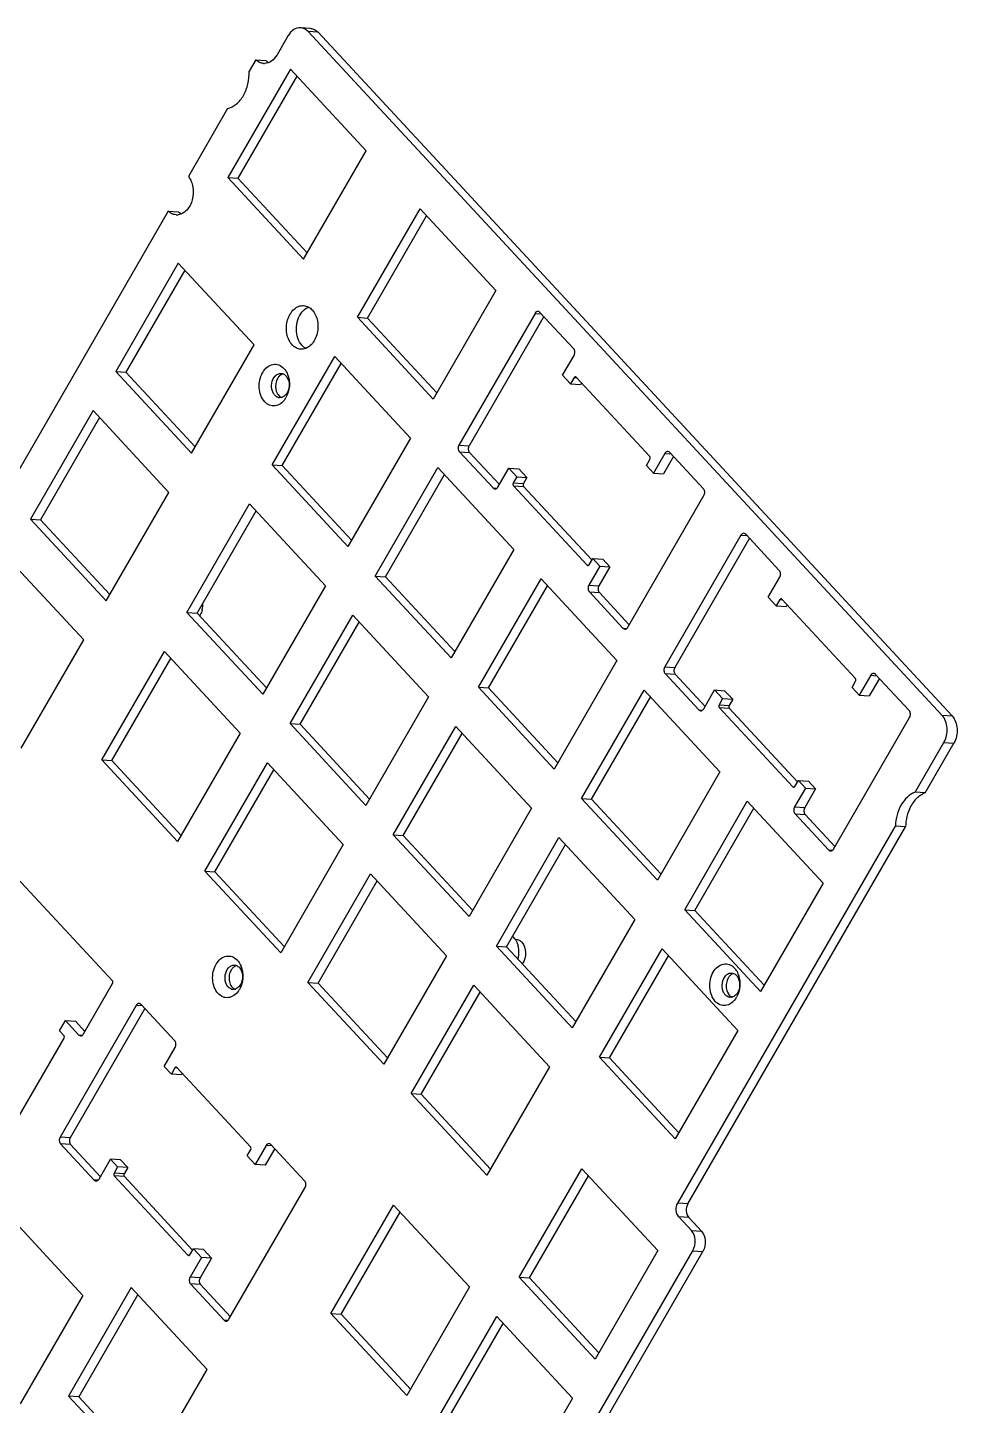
# Model space of a CAD drawing. Header units: millimetres. Extents: x -2394 to -1491, y -937 to 636.
# Drawn here: x -1777.8 to -1682, y -665.1 to -523.2 of the extents above; entities that cross this region are included whole.
import ezdxf

# ---------------------------------------------------------------- set-up
doc = ezdxf.new("R2010")
doc.units = ezdxf.units.MM
doc.header["$LTSCALE"] = 30.734
doc.layers.get('0').update_dxf_attribs({"linetype": 'CONTINUOUS'})

msp = doc.modelspace()

# ---------------------------------------------------------------- linework, layer by layer
at = {"color": 7, "linetype": 'Continuous'}
for p, q in [((-1748.637, -523.31), (-1749.673, -523.24)), ((-1683.621, -594.053), (-1748.887, -523.641)), ((-1747.851, -523.711), (-1748.887, -523.641)), ((-1750.923, -524.033), (-1752.075, -526.029)), ((-1682.585, -594.123), (-1747.851, -523.711)), ((-1750.708, -527.501), (-1757.156, -538.668)), ((-1754.279, -526.557), (-1754.952, -527.722)), ((-1754.279, -526.557), (-1753.243, -526.626)), ((-1742.906, -535.919), (-1750.708, -527.501)), ((-1750.045, -528.216), (-1756.12, -538.738)), ((-1757.178, -531.578), (-1761.21, -538.561)), ((-1749.353, -547.086), (-1742.906, -535.919)), ((-1757.156, -538.668), (-1749.353, -547.086)), ((-1757.156, -538.668), (-1756.12, -538.738)), ((-1756.12, -538.738), (-1748.98, -546.44)), ((-1743.807, -553.069), (-1737.36, -541.902)), ((-1737.36, -541.902), (-1729.557, -550.32)), ((-1763.278, -542.143), (-1809.295, -621.847)), ((-1763.278, -542.143), (-1762.241, -542.213)), ((-1742.771, -553.139), (-1736.697, -542.618)), ((-1762.245, -547.482), (-1768.692, -558.649)), ((-1754.442, -555.9), (-1762.245, -547.482)), ((-1761.581, -548.198), (-1767.656, -558.719)), ((-1729.557, -550.32), (-1736.004, -561.487)), ((-1736.004, -561.487), (-1743.807, -553.069)), ((-1743.807, -553.069), (-1742.771, -553.139)), ((-1735.632, -560.841), (-1742.771, -553.139)), ((-1725.518, -552.66), (-1733.347, -566.221)), ((-1724.624, -552.977), (-1732.31, -566.29)), ((-1725.518, -552.66), (-1724.878, -552.703)), ((-1721.553, -556.29), (-1725.009, -552.562)), ((-1760.889, -567.068), (-1754.442, -555.9)), ((-1752.58, -568.265), (-1746.133, -557.097)), ((-1746.133, -557.097), (-1738.33, -565.515)), ((-1722.683, -559.031), (-1721.505, -556.99)), ((-1768.692, -558.649), (-1760.889, -567.068)), ((-1768.692, -558.649), (-1767.656, -558.719)), ((-1767.656, -558.719), (-1760.516, -566.422)), ((-1751.544, -568.334), (-1745.47, -557.813)), ((-1721.859, -559.919), (-1722.683, -559.031)), ((-1721.491, -559.281), (-1721.859, -559.919)), ((-1721.859, -559.919), (-1720.823, -559.989)), ((-1721.491, -559.281), (-1721.291, -559.295)), ((-1713.707, -567.419), (-1721.287, -559.242)), ((-1720.735, -559.837), (-1720.823, -559.989)), ((-1771.018, -562.678), (-1777.465, -573.845)), ((-1770.354, -563.393), (-1776.429, -573.915)), ((-1763.215, -571.096), (-1771.018, -562.678)), ((-1738.33, -565.515), (-1744.778, -576.683)), ((-1733.347, -566.221), (-1732.31, -566.29)), ((-1733.298, -566.92), (-1729.843, -570.648)), ((-1733.298, -566.92), (-1732.262, -566.99)), ((-1732.262, -566.99), (-1729.191, -570.303)), ((-1712.141, -567.091), (-1713.32, -569.132)), ((-1711.248, -567.408), (-1712.283, -569.202)), ((-1712.141, -567.091), (-1711.501, -567.135)), ((-1708.177, -570.721), (-1711.632, -566.993)), ((-1744.778, -576.683), (-1752.58, -568.265)), ((-1752.58, -568.265), (-1751.544, -568.334)), ((-1744.405, -576.037), (-1751.544, -568.334)), ((-1741.963, -579.719), (-1735.516, -568.552)), ((-1735.516, -568.552), (-1727.713, -576.97)), ((-1729.334, -570.55), (-1728.209, -568.602)), ((-1728.209, -568.602), (-1727.386, -569.491)), ((-1728.209, -568.602), (-1727.173, -568.672)), ((-1727.173, -568.672), (-1726.349, -569.561)), ((-1714.057, -568.337), (-1713.688, -567.699)), ((-1713.32, -569.132), (-1714.057, -568.337)), ((-1740.927, -579.789), (-1734.852, -569.268)), ((-1727.386, -569.491), (-1727.754, -570.129)), ((-1727.754, -570.129), (-1726.718, -570.199)), ((-1727.735, -570.409), (-1726.699, -570.479)), ((-1727.735, -570.409), (-1720.155, -578.587)), ((-1727.386, -569.491), (-1726.349, -569.561)), ((-1726.349, -569.561), (-1726.718, -570.199)), ((-1726.699, -570.479), (-1719.706, -578.023)), ((-1713.32, -569.132), (-1712.283, -569.202)), ((-1769.662, -582.263), (-1763.215, -571.096)), ((-1729.843, -570.648), (-1729.453, -570.674)), ((-1715.957, -584.981), (-1708.128, -571.421)), ((-1761.354, -583.46), (-1754.906, -572.293)), ((-1760.317, -583.53), (-1754.243, -573.008)), ((-1754.906, -572.293), (-1747.103, -580.711)), ((-1777.465, -573.845), (-1769.662, -582.263)), ((-1777.465, -573.845), (-1776.429, -573.915)), ((-1776.429, -573.915), (-1769.29, -581.617)), ((-1704.338, -575.51), (-1712.167, -589.07)), ((-1703.445, -575.827), (-1711.131, -589.14)), ((-1704.338, -575.51), (-1703.698, -575.553)), ((-1700.374, -579.14), (-1703.83, -575.411)), ((-1727.713, -576.97), (-1734.16, -588.137)), ((-1771.988, -586.291), (-1779.791, -577.873)), ((-1720.155, -578.587), (-1720.074, -578.592)), ((-1718.846, -578.704), (-1719.97, -580.652)), ((-1719.951, -578.547), (-1719.583, -577.909)), ((-1719.583, -577.909), (-1718.547, -577.979)), ((-1719.583, -577.909), (-1718.846, -578.704)), ((-1717.81, -578.774), (-1718.934, -580.722)), ((-1718.846, -578.704), (-1717.81, -578.774)), ((-1718.547, -577.979), (-1717.81, -578.774)), ((-1734.16, -588.137), (-1741.963, -579.719)), ((-1741.963, -579.719), (-1740.927, -579.789)), ((-1733.787, -587.492), (-1740.927, -579.789)), ((-1731.346, -591.174), (-1724.898, -580.007)), ((-1724.898, -580.007), (-1717.095, -588.425)), ((-1701.504, -581.88), (-1700.326, -579.839)), ((-1747.103, -580.711), (-1753.551, -591.878)), ((-1730.309, -591.244), (-1724.235, -580.722)), ((-1719.97, -580.652), (-1718.934, -580.722)), ((-1719.922, -581.351), (-1718.886, -581.421)), ((-1719.922, -581.351), (-1716.466, -585.079)), ((-1718.886, -581.421), (-1715.815, -584.734)), ((-1700.68, -582.769), (-1701.504, -581.88)), ((-1700.312, -582.13), (-1700.68, -582.769)), ((-1700.68, -582.769), (-1699.644, -582.838)), ((-1700.312, -582.13), (-1700.112, -582.144)), ((-1692.528, -590.269), (-1700.108, -582.091)), ((-1699.556, -582.687), (-1699.644, -582.838)), ((-1753.551, -591.878), (-1761.354, -583.46)), ((-1761.354, -583.46), (-1760.317, -583.53)), ((-1753.178, -591.232), (-1760.317, -583.53)), ((-1750.736, -594.915), (-1744.289, -583.747)), ((-1749.7, -594.985), (-1743.625, -584.463)), ((-1744.289, -583.747), (-1736.486, -592.166)), ((-1716.466, -585.079), (-1716.077, -585.106)), ((-1778.435, -597.459), (-1771.988, -586.291)), ((-1770.127, -598.655), (-1763.679, -587.488)), ((-1763.679, -587.488), (-1755.876, -595.906)), ((-1769.09, -598.725), (-1763.016, -588.204)), ((-1717.095, -588.425), (-1723.543, -599.592)), ((-1712.167, -589.07), (-1711.131, -589.14)), ((-1712.119, -589.769), (-1711.083, -589.839)), ((-1712.119, -589.769), (-1708.664, -593.497)), ((-1711.083, -589.839), (-1708.012, -593.152)), ((-1690.962, -589.941), (-1692.14, -591.982)), ((-1690.068, -590.258), (-1691.104, -592.052)), ((-1690.962, -589.941), (-1690.322, -589.984)), ((-1686.998, -593.571), (-1690.453, -589.843)), ((-1731.346, -591.174), (-1730.309, -591.244)), ((-1723.543, -599.592), (-1731.346, -591.174)), ((-1723.17, -598.946), (-1730.309, -591.244)), ((-1720.728, -602.629), (-1714.281, -591.461)), ((-1714.281, -591.461), (-1706.478, -599.88)), ((-1708.155, -593.399), (-1707.03, -591.452)), ((-1707.03, -591.452), (-1705.994, -591.522)), ((-1707.03, -591.452), (-1706.207, -592.34)), ((-1705.994, -591.522), (-1705.17, -592.41)), ((-1692.877, -591.187), (-1692.509, -590.549)), ((-1692.14, -591.982), (-1692.877, -591.187)), ((-1736.486, -592.166), (-1742.933, -603.333)), ((-1719.692, -602.699), (-1713.617, -592.177)), ((-1706.207, -592.34), (-1706.575, -592.979)), ((-1706.575, -592.979), (-1705.539, -593.049)), ((-1706.207, -592.34), (-1705.17, -592.41)), ((-1705.17, -592.41), (-1705.539, -593.049)), ((-1692.14, -591.982), (-1691.104, -592.052)), ((-1708.664, -593.497), (-1708.274, -593.524)), ((-1706.556, -593.258), (-1705.519, -593.328)), ((-1706.556, -593.258), (-1698.976, -601.436)), ((-1705.519, -593.328), (-1698.527, -600.873)), ((-1694.778, -607.83), (-1686.949, -594.27)), ((-1683.621, -594.053), (-1682.585, -594.123)), ((-1755.876, -595.906), (-1762.324, -607.074)), ((-1742.933, -603.333), (-1750.736, -594.915)), ((-1750.736, -594.915), (-1749.7, -594.985)), ((-1742.56, -602.687), (-1749.7, -594.985)), ((-1740.119, -606.369), (-1733.671, -595.202)), ((-1739.082, -606.439), (-1733.008, -595.918)), ((-1733.671, -595.202), (-1725.868, -603.62)), ((-1686.395, -601.99), (-1683.428, -596.851)), ((-1685.359, -602.06), (-1682.391, -596.921)), ((-1683.428, -596.851), (-1682.391, -596.921)), ((-1762.324, -607.074), (-1770.127, -598.655)), ((-1770.127, -598.655), (-1769.09, -598.725)), ((-1761.951, -606.428), (-1769.09, -598.725)), ((-1759.509, -610.11), (-1753.062, -598.943)), ((-1758.473, -610.18), (-1752.398, -599.659)), ((-1753.062, -598.943), (-1745.259, -607.361)), ((-1706.478, -599.88), (-1712.925, -611.047)), ((-1698.976, -601.436), (-1698.895, -601.442)), ((-1697.667, -601.554), (-1698.791, -603.501)), ((-1698.772, -601.397), (-1698.404, -600.759)), ((-1698.404, -600.759), (-1697.367, -600.829)), ((-1698.404, -600.759), (-1697.667, -601.554)), ((-1696.631, -601.624), (-1697.755, -603.571)), ((-1697.667, -601.554), (-1696.631, -601.624)), ((-1697.367, -600.829), (-1696.631, -601.624)), ((-1720.728, -602.629), (-1719.692, -602.699)), ((-1712.925, -611.047), (-1720.728, -602.629)), ((-1712.552, -610.401), (-1719.692, -602.699)), ((-1710.111, -614.084), (-1703.663, -602.916)), ((-1703.663, -602.916), (-1695.86, -611.334)), ((-1685.359, -602.06), (-1686.395, -601.99)), ((-1725.868, -603.62), (-1732.316, -614.788)), ((-1709.074, -614.153), (-1703, -603.632)), ((-1698.791, -603.501), (-1697.755, -603.571)), ((-1698.743, -604.201), (-1697.706, -604.27)), ((-1698.743, -604.201), (-1695.287, -607.929)), ((-1697.706, -604.27), (-1694.636, -607.583)), ((-1710.824, -644.302), (-1688.405, -605.471)), ((-1709.787, -644.372), (-1687.369, -605.541)), ((-1687.369, -605.541), (-1688.405, -605.471)), ((-1745.259, -607.361), (-1751.706, -618.528)), ((-1732.316, -614.788), (-1740.119, -606.369)), ((-1740.119, -606.369), (-1739.082, -606.439)), ((-1731.943, -614.142), (-1739.082, -606.439)), ((-1729.501, -617.824), (-1723.054, -606.657)), ((-1728.465, -617.894), (-1722.39, -607.373)), ((-1723.054, -606.657), (-1715.251, -615.075)), ((-1695.287, -607.929), (-1694.898, -607.955)), ((-1751.706, -618.528), (-1759.509, -610.11)), ((-1759.509, -610.11), (-1758.473, -610.18)), ((-1751.333, -617.883), (-1758.473, -610.18)), ((-1769.022, -621.404), (-1778.832, -610.821)), ((-1748.892, -621.565), (-1742.444, -610.398)), ((-1747.855, -621.635), (-1741.781, -611.113)), ((-1742.444, -610.398), (-1734.641, -618.816)), ((-1695.86, -611.334), (-1702.308, -622.502)), ((-1710.111, -614.084), (-1709.074, -614.153)), ((-1702.308, -622.502), (-1710.111, -614.084)), ((-1701.935, -621.856), (-1709.074, -614.153)), ((-1715.251, -615.075), (-1721.698, -626.242)), ((-1727.597, -617.119), (-1727.48, -617.127)), ((-1729.501, -617.824), (-1728.465, -617.894)), ((-1721.698, -626.242), (-1729.501, -617.824)), ((-1721.325, -625.597), (-1728.465, -617.894)), ((-1718.884, -629.279), (-1712.436, -618.112)), ((-1712.436, -618.112), (-1704.633, -626.53)), ((-1734.641, -618.816), (-1741.089, -629.983)), ((-1717.847, -629.349), (-1711.773, -618.827)), ((-1748.892, -621.565), (-1747.855, -621.635)), ((-1741.089, -629.983), (-1748.892, -621.565)), ((-1771.996, -626.869), (-1769.003, -621.684)), ((-1740.716, -629.337), (-1747.855, -621.635)), ((-1738.274, -633.02), (-1731.827, -621.852)), ((-1737.238, -633.09), (-1731.163, -622.568)), ((-1731.827, -621.852), (-1724.024, -630.271)), ((-1766.587, -623.937), (-1774.416, -637.497)), ((-1765.694, -624.254), (-1773.38, -637.567)), ((-1765.947, -623.98), (-1766.587, -623.937)), ((-1762.623, -627.567), (-1766.079, -623.839)), ((-1774.475, -626.553), (-1773.866, -625.499)), ((-1773.866, -625.499), (-1772.505, -626.967)), ((-1773.866, -625.499), (-1772.83, -625.569)), ((-1772.83, -625.569), (-1771.854, -626.622)), ((-1774.029, -627.035), (-1774.475, -626.553)), ((-1772.505, -626.967), (-1772.116, -626.993)), ((-1704.633, -626.53), (-1711.081, -637.697)), ((-1780.273, -638.163), (-1774.01, -627.314)), ((-1763.699, -630.214), (-1762.575, -628.266)), ((-1718.884, -629.279), (-1717.847, -629.349)), ((-1711.081, -637.697), (-1718.884, -629.279)), ((-1710.708, -637.051), (-1717.847, -629.349)), ((-1762.962, -631.009), (-1763.699, -630.214)), ((-1762.594, -630.37), (-1762.962, -631.009)), ((-1761.926, -631.078), (-1762.962, -631.009)), ((-1762.394, -630.384), (-1762.594, -630.37)), ((-1754.81, -638.509), (-1762.39, -630.331)), ((-1761.838, -630.927), (-1761.926, -631.078)), ((-1724.024, -630.271), (-1730.471, -641.438)), ((-1738.274, -633.02), (-1737.238, -633.09)), ((-1730.471, -641.438), (-1738.274, -633.02)), ((-1730.099, -640.792), (-1737.238, -633.09)), ((-1773.38, -637.567), (-1774.416, -637.497)), ((-1774.368, -638.196), (-1770.912, -641.925)), ((-1773.332, -638.266), (-1774.368, -638.196)), ((-1773.332, -638.266), (-1770.261, -641.579)), ((-1753.211, -638.368), (-1754.335, -640.315)), ((-1752.571, -638.411), (-1753.211, -638.368)), ((-1749.247, -641.998), (-1752.702, -638.27)), ((-1770.404, -641.826), (-1769.225, -639.785)), ((-1769.225, -639.785), (-1768.488, -640.58)), ((-1768.189, -639.855), (-1769.225, -639.785)), ((-1768.189, -639.855), (-1767.452, -640.65)), ((-1755.159, -639.427), (-1754.791, -638.789)), ((-1754.335, -640.315), (-1755.159, -639.427)), ((-1752.317, -638.685), (-1753.299, -640.385)), ((-1768.488, -640.58), (-1768.857, -641.219)), ((-1767.821, -641.289), (-1768.857, -641.219)), ((-1767.452, -640.65), (-1768.488, -640.58)), ((-1767.452, -640.65), (-1767.821, -641.289)), ((-1753.299, -640.385), (-1754.335, -640.315)), ((-1727.139, -651.943), (-1720.691, -640.776)), ((-1720.691, -640.776), (-1712.888, -649.194)), ((-1770.523, -641.951), (-1770.912, -641.925)), ((-1768.837, -641.498), (-1761.257, -649.676)), ((-1767.801, -641.568), (-1768.837, -641.498)), ((-1767.801, -641.568), (-1760.808, -649.113)), ((-1757.027, -656.258), (-1749.198, -642.697)), ((-1726.102, -652.013), (-1720.028, -641.491)), ((-1779.874, -645.383), (-1772.071, -653.801)), ((-1746.529, -655.684), (-1740.082, -644.516)), ((-1745.493, -655.754), (-1739.418, -645.232)), ((-1740.082, -644.516), (-1732.279, -652.935)), ((-1709.787, -644.372), (-1710.824, -644.302)), ((-1709.69, -645.771), (-1710.727, -645.701)), ((-1709.423, -647.108), (-1710.727, -645.701)), ((-1708.386, -647.178), (-1709.69, -645.771)), ((-1709.423, -647.108), (-1708.386, -647.178)), ((-1761.177, -649.682), (-1761.257, -649.676)), ((-1761.054, -649.637), (-1760.685, -648.999)), ((-1759.862, -649.887), (-1761.04, -651.928)), ((-1759.649, -649.069), (-1760.685, -648.999)), ((-1760.685, -648.999), (-1759.862, -649.887)), ((-1758.826, -649.957), (-1760.004, -651.998)), ((-1758.826, -649.957), (-1759.862, -649.887)), ((-1759.649, -649.069), (-1758.826, -649.957)), ((-1736.034, -695.55), (-1709.277, -649.206)), ((-1734.998, -695.62), (-1708.241, -649.276)), ((-1712.888, -649.194), (-1719.336, -660.361)), ((-1709.277, -649.206), (-1708.241, -649.276)), ((-1760.004, -651.998), (-1761.04, -651.928)), ((-1759.955, -652.698), (-1760.992, -652.628)), ((-1760.992, -652.628), (-1757.536, -656.356)), ((-1759.955, -652.698), (-1756.885, -656.011)), ((-1727.139, -651.943), (-1726.102, -652.013)), ((-1719.336, -660.361), (-1727.139, -651.943)), ((-1718.963, -659.715), (-1726.102, -652.013)), ((-1772.071, -653.801), (-1778.518, -664.968)), ((-1767.09, -653.007), (-1773.537, -664.174)), ((-1766.426, -653.722), (-1772.501, -664.244)), ((-1759.287, -661.425), (-1767.09, -653.007)), ((-1732.279, -652.935), (-1738.726, -664.102)), ((-1757.146, -656.382), (-1757.536, -656.356)), ((-1746.529, -655.684), (-1745.493, -655.754)), ((-1738.726, -664.102), (-1746.529, -655.684)), ((-1738.353, -663.456), (-1745.493, -655.754)), ((-1735.912, -667.138), (-1729.464, -655.971)), ((-1734.875, -667.208), (-1728.801, -656.687)), ((-1729.464, -655.971), (-1721.661, -664.389)), ((-1765.734, -672.592), (-1759.287, -661.425)), ((-1773.537, -664.174), (-1765.734, -672.592)), ((-1772.501, -664.244), (-1773.537, -664.174)), ((-1772.501, -664.244), (-1765.362, -671.946)), ((-1721.661, -664.389), (-1728.109, -675.557))]:
    msp.add_line(p, q, dxfattribs=at)
for centre, radius, start, end in [((-1753.401, -525.753), 1.17, 266.13701, 271.70014), ((-1762.4, -541.328), 1.182, 266.16232, 276.92187), ((-1748.281, -554.851), 1.651, 222.81585, 226.39922), ((-1753.191, -559.828), 2.369, 19.34518, 21.50483), ((-1751.773, -560.667), 0.673, 249.4994, 254.31806), ((-1751.778, -560.686), 0.653, 254.34493, 266.14095), ((-1751.789, -560.63), 0.711, 285.76126, 289.42049), ((-1753.093, -560.228), 2.23, 325.29547, 330.02629), ((-1761.799, -582.704), 2.07, 347.67468, 4.8481), ((-1728.742, -617.925), 1.425, 42.76841, 51.07924), ((-1729.083, -618.196), 1.861, 29.75794, 34.10822), ((-1729.399, -618.351), 2.213, 18.91531, 21.49828), ((-1757.988, -620.776), 2.369, 19.34518, 21.50483), ((-1706.807, -621.585), 2.369, 19.34518, 21.50483), ((-1756.57, -621.616), 0.673, 249.4994, 254.31806), ((-1756.575, -621.635), 0.653, 254.34493, 266.14095), ((-1756.586, -621.578), 0.711, 285.6252, 289.42101), ((-1757.89, -621.176), 2.23, 325.30026, 330.02624), ((-1705.389, -622.424), 0.673, 249.4994, 254.31806), ((-1705.395, -622.443), 0.653, 254.34493, 266.14095), ((-1705.405, -622.387), 0.711, 285.6252, 289.42101), ((-1706.709, -621.985), 2.23, 325.30026, 330.02624)]:
    msp.add_arc(centre, radius, start, end, dxfattribs=at)
for points, knots in [([(-1749.673, -523.241), (-1749.911, -523.225), (-1750.441, -523.385), (-1750.785, -523.795), (-1750.923, -524.033)], [0, 0, 0, 0, 0.4635113, 1, 1, 1, 1]), ([(-1748.887, -523.641), (-1748.992, -523.527), (-1749.232, -523.336), (-1749.529, -523.25), (-1749.673, -523.241)], [0, 0, 0, 0, 0.5169844, 1, 1, 1, 1]), ([(-1748.637, -523.31), (-1748.493, -523.32), (-1748.196, -523.406), (-1747.956, -523.597), (-1747.851, -523.711)], [0, 0, 0, 0, 0.4830156, 1, 1, 1, 1]), ([(-1752.075, -526.029), (-1752.219, -526.279), (-1752.575, -526.712), (-1753.115, -526.915), (-1753.366, -526.923)], [0, 0, 0, 0, 0.5349037, 1, 1, 1, 1]), ([(-1757.178, -531.578), (-1756.847, -531.498), (-1756.186, -531.136), (-1755.461, -530.217), (-1755.013, -529.035), (-1754.933, -528.162), (-1754.952, -527.722)], [0, 0, 0, 0, 0.2143395, 0.4562139, 0.7227617, 1, 1, 1, 1]), ([(-1753.48, -526.92), (-1753.624, -526.911), (-1753.919, -526.834), (-1754.167, -526.661), (-1754.279, -526.557)], [0, 0, 0, 0, 0.4859105, 1, 1, 1, 1]), ([(-1761.21, -538.561), (-1760.961, -538.871), (-1760.647, -539.682), (-1760.702, -540.749), (-1761.003, -541.539), (-1761.339, -542.024), (-1761.763, -542.368), (-1762.095, -542.481), (-1762.257, -542.501)], [0, 0, 0, 0, 0.2516871, 0.5260971, 0.6594221, 0.7834748, 0.8963881, 1, 1, 1, 1]), ([(-1762.479, -542.507), (-1762.623, -542.497), (-1762.917, -542.42), (-1763.166, -542.247), (-1763.278, -542.143)], [0, 0, 0, 0, 0.4860569, 1, 1, 1, 1]), ([(-1750.529, -555.904), (-1750.818, -555.592), (-1751.184, -554.716), (-1751.116, -553.562), (-1750.761, -552.723), (-1750.371, -552.228), (-1749.883, -551.912), (-1749.514, -551.852), (-1749.341, -551.864)], [0, 0, 0, 0, 0.2518255, 0.529554, 0.6634591, 0.7864718, 0.8973678, 1, 1, 1, 1]), ([(-1749.511, -552.535), (-1749.463, -552.476), (-1749.272, -552.263), (-1749.028, -552.093), (-1748.831, -552.017)], [0, 0, 0, 0, 0.2657482, 1, 1, 1, 1]), ([(-1749.341, -551.864), (-1749.179, -551.875), (-1748.844, -551.971), (-1748.575, -552.186), (-1748.456, -552.314)], [0, 0, 0, 0, 0.4827728, 1, 1, 1, 1]), ([(-1749.492, -555.974), (-1749.895, -555.539), (-1750.176, -554.553), (-1749.991, -553.346), (-1749.701, -552.77), (-1749.511, -552.535)], [0, 0, 0, 0, 0.4863855, 0.751898, 1, 1, 1, 1]), ([(-1748.456, -552.314), (-1748.167, -552.626), (-1747.801, -553.501), (-1747.87, -554.655), (-1748.224, -555.495), (-1748.614, -555.99), (-1749.102, -556.305), (-1749.471, -556.365), (-1749.644, -556.354)], [0, 0, 0, 0, 0.2518255, 0.529554, 0.6634591, 0.7864718, 0.8973678, 1, 1, 1, 1]), ([(-1725.205, -552.462), (-1725.265, -552.458), (-1725.397, -552.498), (-1725.483, -552.601), (-1725.518, -552.66)], [0, 0, 0, 0, 0.4637418, 1, 1, 1, 1]), ([(-1725.009, -552.562), (-1725.022, -552.548), (-1725.077, -552.497), (-1725.151, -552.466), (-1725.205, -552.462)], [0, 0, 0, 0, 0.265136, 1, 1, 1, 1]), ([(-1749.644, -556.354), (-1749.806, -556.343), (-1750.141, -556.246), (-1750.41, -556.031), (-1750.529, -555.904)], [0, 0, 0, 0, 0.4827728, 1, 1, 1, 1]), ([(-1721.505, -556.99), (-1721.442, -556.88), (-1721.389, -556.628), (-1721.473, -556.377), (-1721.553, -556.29)], [0, 0, 0, 0, 0.516988, 1, 1, 1, 1]), ([(-1753.35, -561.764), (-1753.695, -561.392), (-1753.967, -560.571), (-1753.886, -559.515), (-1753.608, -558.759), (-1753.144, -558.18), (-1752.532, -557.867), (-1751.87, -557.919), (-1751.516, -558.176), (-1751.37, -558.334)], [0, 0, 0, 0, 0.2627513, 0.407557, 0.5469772, 0.6729125, 0.7839529, 0.8884344, 1, 1, 1, 1]), ([(-1752.559, -560.664), (-1752.647, -560.405), (-1752.68, -559.85), (-1752.463, -559.331), (-1752.289, -559.137)], [0, 0, 0, 0, 0.5116141, 1, 1, 1, 1]), ([(-1752.289, -559.137), (-1752.206, -559.043), (-1752.014, -558.887), (-1751.767, -558.836), (-1751.654, -558.844)], [0, 0, 0, 0, 0.5251894, 1, 1, 1, 1]), ([(-1751.464, -558.896), (-1751.501, -558.906), (-1751.657, -558.964), (-1751.792, -559.071), (-1751.876, -559.166)], [0, 0, 0, 0, 0.2371074, 1, 1, 1, 1]), ([(-1751.37, -558.334), (-1751.33, -558.377), (-1751.173, -558.566), (-1751.055, -558.786), (-1750.987, -558.959)], [0, 0, 0, 0, 0.2380765, 1, 1, 1, 1]), ([(-1751.163, -559.094), (-1751.109, -559.152), (-1750.907, -559.434), (-1750.831, -559.793), (-1750.835, -560.057)], [0, 0, 0, 0, 0.2303945, 1, 1, 1, 1]), ([(-1750.955, -559.043), (-1750.936, -559.099), (-1750.864, -559.329), (-1750.825, -559.569), (-1750.812, -559.751)], [0, 0, 0, 0, 0.2445506, 1, 1, 1, 1]), ([(-1752.227, -560.148), (-1752.228, -560.219), (-1752.216, -560.491), (-1752.135, -560.764), (-1752.032, -560.937)], [0, 0, 0, 0, 0.2616675, 1, 1, 1, 1]), ([(-1751.876, -559.166), (-1751.903, -559.196), (-1752.009, -559.33), (-1752.087, -559.485), (-1752.13, -559.606)], [0, 0, 0, 0, 0.2392555, 1, 1, 1, 1]), ([(-1750.812, -559.751), (-1750.803, -559.891), (-1750.804, -560.438), (-1750.958, -560.989), (-1751.162, -561.342)], [0, 0, 0, 0, 0.256167, 1, 1, 1, 1]), ([(-1721.366, -559.202), (-1721.378, -559.201), (-1721.43, -559.206), (-1721.471, -559.247), (-1721.491, -559.281)], [0, 0, 0, 0, 0.23075, 1, 1, 1, 1]), ([(-1751.26, -561.498), (-1751.387, -561.681), (-1751.683, -561.995), (-1752.27, -562.239), (-1752.883, -562.158), (-1753.212, -561.913), (-1753.35, -561.764)], [0, 0, 0, 0, 0.2734454, 0.5171542, 0.7503806, 1, 1, 1, 1]), ([(-1752.314, -561.088), (-1752.34, -561.06), (-1752.444, -560.932), (-1752.519, -560.782), (-1752.559, -560.664)], [0, 0, 0, 0, 0.2365284, 1, 1, 1, 1]), ([(-1752.009, -561.298), (-1752.037, -561.288), (-1752.15, -561.237), (-1752.25, -561.157), (-1752.314, -561.088)], [0, 0, 0, 0, 0.2418604, 1, 1, 1, 1]), ([(-1751.899, -561.116), (-1751.878, -561.14), (-1751.79, -561.225), (-1751.684, -561.291), (-1751.6, -561.324)], [0, 0, 0, 0, 0.26021, 1, 1, 1, 1]), ([(-1750.931, -560.602), (-1750.988, -560.763), (-1751.144, -561.051), (-1751.412, -561.251), (-1751.552, -561.301)], [0, 0, 0, 0, 0.5349824, 1, 1, 1, 1]), ([(-1733.347, -566.221), (-1733.41, -566.33), (-1733.463, -566.582), (-1733.379, -566.833), (-1733.298, -566.92)], [0, 0, 0, 0, 0.516988, 1, 1, 1, 1]), ([(-1732.31, -566.29), (-1732.374, -566.4), (-1732.427, -566.652), (-1732.342, -566.903), (-1732.262, -566.99)], [0, 0, 0, 0, 0.516988, 1, 1, 1, 1]), ([(-1713.688, -567.699), (-1713.651, -567.635), (-1713.642, -567.521), (-1713.692, -567.436), (-1713.707, -567.419)], [0, 0, 0, 0, 0.7653131, 1, 1, 1, 1]), ([(-1711.829, -566.893), (-1711.888, -566.889), (-1712.021, -566.929), (-1712.107, -567.032), (-1712.141, -567.091)], [0, 0, 0, 0, 0.4637418, 1, 1, 1, 1]), ([(-1711.632, -566.993), (-1711.646, -566.979), (-1711.701, -566.928), (-1711.774, -566.897), (-1711.829, -566.893)], [0, 0, 0, 0, 0.265136, 1, 1, 1, 1]), ([(-1727.754, -570.129), (-1727.791, -570.193), (-1727.8, -570.307), (-1727.75, -570.392), (-1727.735, -570.409)], [0, 0, 0, 0, 0.7653131, 1, 1, 1, 1]), ([(-1726.718, -570.199), (-1726.755, -570.263), (-1726.764, -570.377), (-1726.714, -570.462), (-1726.699, -570.479)], [0, 0, 0, 0, 0.7653131, 1, 1, 1, 1]), ([(-1729.843, -570.648), (-1729.829, -570.663), (-1729.775, -570.713), (-1729.701, -570.744), (-1729.646, -570.748)], [0, 0, 0, 0, 0.265136, 1, 1, 1, 1]), ([(-1729.486, -570.709), (-1729.471, -570.7), (-1729.41, -570.658), (-1729.362, -570.599), (-1729.334, -570.55)], [0, 0, 0, 0, 0.2362048, 1, 1, 1, 1]), ([(-1708.128, -571.421), (-1708.065, -571.311), (-1708.012, -571.059), (-1708.097, -570.808), (-1708.177, -570.721)], [0, 0, 0, 0, 0.516988, 1, 1, 1, 1]), ([(-1704.026, -575.311), (-1704.085, -575.307), (-1704.218, -575.348), (-1704.304, -575.45), (-1704.338, -575.51)], [0, 0, 0, 0, 0.4637418, 1, 1, 1, 1]), ([(-1703.83, -575.411), (-1703.843, -575.397), (-1703.898, -575.346), (-1703.972, -575.315), (-1704.026, -575.311)], [0, 0, 0, 0, 0.265136, 1, 1, 1, 1]), ([(-1700.326, -579.839), (-1700.262, -579.73), (-1700.209, -579.477), (-1700.294, -579.226), (-1700.374, -579.14)], [0, 0, 0, 0, 0.516988, 1, 1, 1, 1]), ([(-1719.97, -580.652), (-1720.033, -580.761), (-1720.087, -581.014), (-1720.002, -581.265), (-1719.922, -581.351)], [0, 0, 0, 0, 0.516988, 1, 1, 1, 1]), ([(-1718.934, -580.722), (-1718.997, -580.831), (-1719.05, -581.084), (-1718.966, -581.335), (-1718.886, -581.421)], [0, 0, 0, 0, 0.516988, 1, 1, 1, 1]), ([(-1759.776, -583.146), (-1759.789, -583.207), (-1759.852, -583.44), (-1759.959, -583.663), (-1760.064, -583.807)], [0, 0, 0, 0, 0.2598976, 1, 1, 1, 1]), ([(-1700.187, -582.051), (-1700.199, -582.05), (-1700.25, -582.056), (-1700.292, -582.096), (-1700.312, -582.13)], [0, 0, 0, 0, 0.23075, 1, 1, 1, 1]), ([(-1716.466, -585.079), (-1716.453, -585.094), (-1716.398, -585.144), (-1716.324, -585.176), (-1716.27, -585.179)], [0, 0, 0, 0, 0.265136, 1, 1, 1, 1]), ([(-1716.11, -585.14), (-1716.095, -585.131), (-1716.034, -585.089), (-1715.986, -585.03), (-1715.957, -584.981)], [0, 0, 0, 0, 0.2362048, 1, 1, 1, 1]), ([(-1712.167, -589.07), (-1712.231, -589.179), (-1712.284, -589.432), (-1712.199, -589.683), (-1712.119, -589.769)], [0, 0, 0, 0, 0.516988, 1, 1, 1, 1]), ([(-1711.131, -589.14), (-1711.194, -589.249), (-1711.247, -589.502), (-1711.163, -589.753), (-1711.083, -589.839)], [0, 0, 0, 0, 0.516988, 1, 1, 1, 1]), ([(-1692.509, -590.549), (-1692.472, -590.484), (-1692.463, -590.37), (-1692.513, -590.285), (-1692.528, -590.269)], [0, 0, 0, 0, 0.7653131, 1, 1, 1, 1]), ([(-1690.65, -589.743), (-1690.709, -589.738), (-1690.842, -589.779), (-1690.928, -589.881), (-1690.962, -589.941)], [0, 0, 0, 0, 0.4637418, 1, 1, 1, 1]), ([(-1690.453, -589.843), (-1690.467, -589.828), (-1690.521, -589.778), (-1690.595, -589.746), (-1690.65, -589.743)], [0, 0, 0, 0, 0.265136, 1, 1, 1, 1]), ([(-1706.575, -592.979), (-1706.612, -593.043), (-1706.621, -593.157), (-1706.571, -593.242), (-1706.556, -593.258)], [0, 0, 0, 0, 0.7653131, 1, 1, 1, 1]), ([(-1705.539, -593.049), (-1705.576, -593.113), (-1705.585, -593.227), (-1705.535, -593.312), (-1705.519, -593.328)], [0, 0, 0, 0, 0.7653131, 1, 1, 1, 1]), ([(-1708.664, -593.497), (-1708.65, -593.512), (-1708.595, -593.562), (-1708.522, -593.594), (-1708.467, -593.598)], [0, 0, 0, 0, 0.265136, 1, 1, 1, 1]), ([(-1708.307, -593.558), (-1708.292, -593.55), (-1708.231, -593.507), (-1708.183, -593.448), (-1708.155, -593.399)], [0, 0, 0, 0, 0.2362048, 1, 1, 1, 1]), ([(-1686.949, -594.27), (-1686.886, -594.161), (-1686.833, -593.908), (-1686.917, -593.657), (-1686.998, -593.571)], [0, 0, 0, 0, 0.516988, 1, 1, 1, 1]), ([(-1683.428, -596.851), (-1683.175, -596.413), (-1682.963, -595.403), (-1683.301, -594.399), (-1683.621, -594.053)], [0, 0, 0, 0, 0.5169818, 1, 1, 1, 1]), ([(-1682.585, -594.123), (-1682.264, -594.469), (-1681.927, -595.473), (-1682.139, -596.483), (-1682.391, -596.921)], [0, 0, 0, 0, 0.4830182, 1, 1, 1, 1]), ([(-1686.395, -601.99), (-1686.683, -602.096), (-1687.245, -602.459), (-1687.876, -603.282), (-1688.291, -604.319), (-1688.397, -605.082), (-1688.405, -605.471)], [0, 0, 0, 0, 0.2177218, 0.4602171, 0.72452, 1, 1, 1, 1]), ([(-1686.485, -602.912), (-1686.623, -603.085), (-1687.131, -603.874), (-1687.354, -604.829), (-1687.369, -605.541)], [0, 0, 0, 0, 0.2370169, 1, 1, 1, 1]), ([(-1685.359, -602.06), (-1685.464, -602.098), (-1685.896, -602.298), (-1686.26, -602.628), (-1686.485, -602.912)], [0, 0, 0, 0, 0.2365376, 1, 1, 1, 1]), ([(-1698.791, -603.501), (-1698.854, -603.61), (-1698.907, -603.863), (-1698.823, -604.114), (-1698.743, -604.201)], [0, 0, 0, 0, 0.516988, 1, 1, 1, 1]), ([(-1697.755, -603.571), (-1697.818, -603.68), (-1697.871, -603.933), (-1697.787, -604.184), (-1697.706, -604.27)], [0, 0, 0, 0, 0.516988, 1, 1, 1, 1]), ([(-1695.287, -607.929), (-1695.274, -607.943), (-1695.219, -607.994), (-1695.145, -608.025), (-1695.091, -608.029)], [0, 0, 0, 0, 0.265136, 1, 1, 1, 1]), ([(-1694.931, -607.99), (-1694.916, -607.981), (-1694.855, -607.939), (-1694.806, -607.879), (-1694.778, -607.83)], [0, 0, 0, 0, 0.2362048, 1, 1, 1, 1]), ([(-1727.262, -617.173), (-1727.228, -617.185), (-1727.09, -617.246), (-1726.968, -617.343), (-1726.89, -617.427)], [0, 0, 0, 0, 0.2414709, 1, 1, 1, 1]), ([(-1727.178, -618.276), (-1727.181, -618.22), (-1727.203, -618.002), (-1727.252, -617.787), (-1727.305, -617.633)], [0, 0, 0, 0, 0.2550957, 1, 1, 1, 1]), ([(-1726.89, -617.427), (-1726.63, -617.707), (-1726.38, -618.526), (-1726.596, -619.335), (-1726.832, -619.66)], [0, 0, 0, 0, 0.4874752, 1, 1, 1, 1]), ([(-1758.147, -622.713), (-1758.492, -622.34), (-1758.764, -621.519), (-1758.683, -620.463), (-1758.405, -619.707), (-1757.941, -619.128), (-1757.329, -618.815), (-1756.667, -618.867), (-1756.313, -619.125), (-1756.167, -619.283)], [0, 0, 0, 0, 0.2627513, 0.407557, 0.5469772, 0.6729125, 0.7839529, 0.8884344, 1, 1, 1, 1]), ([(-1757.356, -621.612), (-1757.444, -621.354), (-1757.478, -620.799), (-1757.26, -620.28), (-1757.086, -620.085)], [0, 0, 0, 0, 0.5116141, 1, 1, 1, 1]), ([(-1757.086, -620.085), (-1757.003, -619.991), (-1756.811, -619.836), (-1756.564, -619.785), (-1756.451, -619.792)], [0, 0, 0, 0, 0.5251894, 1, 1, 1, 1]), ([(-1756.672, -620.113), (-1756.699, -620.143), (-1756.806, -620.278), (-1756.884, -620.434), (-1756.928, -620.557)], [0, 0, 0, 0, 0.2391772, 1, 1, 1, 1]), ([(-1756.261, -619.844), (-1756.299, -619.854), (-1756.454, -619.912), (-1756.588, -620.019), (-1756.672, -620.113)], [0, 0, 0, 0, 0.237164, 1, 1, 1, 1]), ([(-1756.167, -619.283), (-1756.127, -619.325), (-1755.97, -619.514), (-1755.852, -619.734), (-1755.784, -619.908)], [0, 0, 0, 0, 0.2380765, 1, 1, 1, 1]), ([(-1755.96, -620.042), (-1755.906, -620.101), (-1755.704, -620.382), (-1755.628, -620.741), (-1755.632, -621.006)], [0, 0, 0, 0, 0.2303945, 1, 1, 1, 1]), ([(-1755.752, -619.991), (-1755.733, -620.047), (-1755.661, -620.277), (-1755.622, -620.517), (-1755.609, -620.699)], [0, 0, 0, 0, 0.2445506, 1, 1, 1, 1]), ([(-1706.966, -623.521), (-1707.311, -623.149), (-1707.583, -622.328), (-1707.502, -621.272), (-1707.225, -620.516), (-1706.76, -619.937), (-1706.149, -619.624), (-1705.486, -619.676), (-1705.133, -619.933), (-1704.986, -620.091)], [0, 0, 0, 0, 0.2627513, 0.407557, 0.5469772, 0.6729125, 0.7839529, 0.8884344, 1, 1, 1, 1]), ([(-1704.986, -620.091), (-1704.946, -620.134), (-1704.79, -620.323), (-1704.672, -620.542), (-1704.603, -620.716)], [0, 0, 0, 0, 0.2380765, 1, 1, 1, 1]), ([(-1769.003, -621.684), (-1768.966, -621.62), (-1768.957, -621.506), (-1769.007, -621.421), (-1769.022, -621.404)], [0, 0, 0, 0, 0.7653131, 1, 1, 1, 1]), ([(-1757.024, -621.101), (-1757.025, -621.172), (-1757.012, -621.443), (-1756.932, -621.712), (-1756.83, -621.884)], [0, 0, 0, 0, 0.261664, 1, 1, 1, 1]), ([(-1755.728, -621.551), (-1755.785, -621.711), (-1755.941, -621.999), (-1756.209, -622.199), (-1756.349, -622.249)], [0, 0, 0, 0, 0.5349824, 1, 1, 1, 1]), ([(-1755.609, -620.699), (-1755.6, -620.839), (-1755.601, -621.386), (-1755.755, -621.938), (-1755.959, -622.29)], [0, 0, 0, 0, 0.256167, 1, 1, 1, 1]), ([(-1706.175, -622.42), (-1706.264, -622.162), (-1706.297, -621.607), (-1706.079, -621.088), (-1705.906, -620.893)], [0, 0, 0, 0, 0.5116141, 1, 1, 1, 1]), ([(-1705.906, -620.893), (-1705.822, -620.8), (-1705.63, -620.644), (-1705.384, -620.593), (-1705.27, -620.601)], [0, 0, 0, 0, 0.5251894, 1, 1, 1, 1]), ([(-1705.491, -620.921), (-1705.518, -620.952), (-1705.625, -621.086), (-1705.704, -621.242), (-1705.747, -621.365)], [0, 0, 0, 0, 0.2391772, 1, 1, 1, 1]), ([(-1705.081, -620.652), (-1705.118, -620.663), (-1705.273, -620.721), (-1705.408, -620.827), (-1705.491, -620.921)], [0, 0, 0, 0, 0.237164, 1, 1, 1, 1]), ([(-1704.779, -620.851), (-1704.725, -620.909), (-1704.523, -621.191), (-1704.447, -621.55), (-1704.451, -621.814)], [0, 0, 0, 0, 0.2303945, 1, 1, 1, 1]), ([(-1704.429, -621.507), (-1704.419, -621.647), (-1704.421, -622.195), (-1704.574, -622.746), (-1704.778, -623.099)], [0, 0, 0, 0, 0.256167, 1, 1, 1, 1]), ([(-1704.572, -620.8), (-1704.552, -620.855), (-1704.481, -621.086), (-1704.441, -621.326), (-1704.429, -621.507)], [0, 0, 0, 0, 0.2445506, 1, 1, 1, 1]), ([(-1756.057, -622.446), (-1756.184, -622.629), (-1756.48, -622.943), (-1757.067, -623.187), (-1757.68, -623.106), (-1758.009, -622.862), (-1758.147, -622.713)], [0, 0, 0, 0, 0.2734501, 0.5171602, 0.7503839, 1, 1, 1, 1]), ([(-1757.111, -622.037), (-1757.137, -622.008), (-1757.241, -621.881), (-1757.316, -621.73), (-1757.356, -621.612)], [0, 0, 0, 0, 0.2365284, 1, 1, 1, 1]), ([(-1756.806, -622.246), (-1756.834, -622.236), (-1756.947, -622.185), (-1757.047, -622.106), (-1757.111, -622.037)], [0, 0, 0, 0, 0.2418604, 1, 1, 1, 1]), ([(-1756.696, -622.065), (-1756.675, -622.088), (-1756.588, -622.172), (-1756.483, -622.239), (-1756.399, -622.271)], [0, 0, 0, 0, 0.2601906, 1, 1, 1, 1]), ([(-1705.93, -622.845), (-1705.957, -622.817), (-1706.061, -622.689), (-1706.135, -622.539), (-1706.175, -622.42)], [0, 0, 0, 0, 0.2365284, 1, 1, 1, 1]), ([(-1705.625, -623.055), (-1705.653, -623.044), (-1705.766, -622.993), (-1705.866, -622.914), (-1705.93, -622.845)], [0, 0, 0, 0, 0.2418604, 1, 1, 1, 1]), ([(-1705.844, -621.91), (-1705.845, -621.981), (-1705.831, -622.251), (-1705.751, -622.521), (-1705.649, -622.693)], [0, 0, 0, 0, 0.261664, 1, 1, 1, 1]), ([(-1705.516, -622.873), (-1705.494, -622.896), (-1705.407, -622.981), (-1705.302, -623.047), (-1705.218, -623.08)], [0, 0, 0, 0, 0.2601906, 1, 1, 1, 1]), ([(-1704.547, -622.359), (-1704.605, -622.52), (-1704.76, -622.807), (-1705.029, -623.008), (-1705.169, -623.057)], [0, 0, 0, 0, 0.5349824, 1, 1, 1, 1]), ([(-1766.275, -623.738), (-1766.334, -623.734), (-1766.467, -623.775), (-1766.553, -623.877), (-1766.587, -623.937)], [0, 0, 0, 0, 0.4637418, 1, 1, 1, 1]), ([(-1766.079, -623.839), (-1766.092, -623.824), (-1766.147, -623.774), (-1766.22, -623.742), (-1766.275, -623.738)], [0, 0, 0, 0, 0.265136, 1, 1, 1, 1]), ([(-1704.876, -623.254), (-1705.003, -623.437), (-1705.3, -623.752), (-1705.886, -623.995), (-1706.5, -623.914), (-1706.828, -623.67), (-1706.966, -623.521)], [0, 0, 0, 0, 0.2734501, 0.5171602, 0.7503839, 1, 1, 1, 1]), ([(-1774.01, -627.314), (-1773.973, -627.25), (-1773.964, -627.136), (-1774.014, -627.051), (-1774.029, -627.035)], [0, 0, 0, 0, 0.7653131, 1, 1, 1, 1]), ([(-1772.505, -626.967), (-1772.492, -626.981), (-1772.437, -627.032), (-1772.363, -627.063), (-1772.309, -627.067)], [0, 0, 0, 0, 0.265136, 1, 1, 1, 1]), ([(-1772.149, -627.028), (-1772.134, -627.019), (-1772.073, -626.977), (-1772.025, -626.918), (-1771.996, -626.869)], [0, 0, 0, 0, 0.2362048, 1, 1, 1, 1]), ([(-1762.575, -628.266), (-1762.511, -628.157), (-1762.458, -627.904), (-1762.543, -627.653), (-1762.623, -627.567)], [0, 0, 0, 0, 0.516988, 1, 1, 1, 1]), ([(-1762.469, -630.291), (-1762.48, -630.29), (-1762.532, -630.296), (-1762.574, -630.336), (-1762.594, -630.37)], [0, 0, 0, 0, 0.23075, 1, 1, 1, 1]), ([(-1774.416, -637.497), (-1774.48, -637.606), (-1774.533, -637.859), (-1774.448, -638.11), (-1774.368, -638.196)], [0, 0, 0, 0, 0.516988, 1, 1, 1, 1]), ([(-1773.38, -637.567), (-1773.443, -637.676), (-1773.496, -637.929), (-1773.412, -638.18), (-1773.332, -638.266)], [0, 0, 0, 0, 0.516988, 1, 1, 1, 1]), ([(-1754.791, -638.789), (-1754.754, -638.724), (-1754.745, -638.61), (-1754.795, -638.525), (-1754.81, -638.509)], [0, 0, 0, 0, 0.7653131, 1, 1, 1, 1]), ([(-1752.899, -638.17), (-1752.958, -638.166), (-1753.091, -638.206), (-1753.177, -638.308), (-1753.211, -638.368)], [0, 0, 0, 0, 0.4637418, 1, 1, 1, 1]), ([(-1752.702, -638.27), (-1752.716, -638.255), (-1752.77, -638.205), (-1752.844, -638.173), (-1752.899, -638.17)], [0, 0, 0, 0, 0.265136, 1, 1, 1, 1]), ([(-1768.857, -641.219), (-1768.894, -641.283), (-1768.903, -641.397), (-1768.853, -641.482), (-1768.837, -641.498)], [0, 0, 0, 0, 0.7653131, 1, 1, 1, 1]), ([(-1767.821, -641.289), (-1767.858, -641.353), (-1767.866, -641.467), (-1767.817, -641.552), (-1767.801, -641.568)], [0, 0, 0, 0, 0.7653131, 1, 1, 1, 1]), ([(-1770.912, -641.925), (-1770.899, -641.939), (-1770.844, -641.99), (-1770.771, -642.021), (-1770.716, -642.025)], [0, 0, 0, 0, 0.265136, 1, 1, 1, 1]), ([(-1770.556, -641.985), (-1770.541, -641.977), (-1770.48, -641.935), (-1770.432, -641.875), (-1770.404, -641.826)], [0, 0, 0, 0, 0.2362048, 1, 1, 1, 1]), ([(-1749.198, -642.697), (-1749.135, -642.588), (-1749.082, -642.335), (-1749.166, -642.084), (-1749.247, -641.998)], [0, 0, 0, 0, 0.516988, 1, 1, 1, 1]), ([(-1710.727, -645.701), (-1710.887, -645.527), (-1711.056, -645.025), (-1710.95, -644.52), (-1710.824, -644.302)], [0, 0, 0, 0, 0.4830182, 1, 1, 1, 1]), ([(-1709.787, -644.372), (-1709.914, -644.59), (-1710.019, -645.095), (-1709.851, -645.597), (-1709.69, -645.771)], [0, 0, 0, 0, 0.5169818, 1, 1, 1, 1]), ([(-1709.277, -649.206), (-1709.088, -648.878), (-1708.929, -648.12), (-1709.182, -647.367), (-1709.423, -647.108)], [0, 0, 0, 0, 0.5169818, 1, 1, 1, 1]), ([(-1708.386, -647.178), (-1708.146, -647.437), (-1707.893, -648.19), (-1708.052, -648.948), (-1708.241, -649.276)], [0, 0, 0, 0, 0.4830182, 1, 1, 1, 1]), ([(-1761.04, -651.928), (-1761.103, -652.038), (-1761.156, -652.29), (-1761.072, -652.541), (-1760.992, -652.628)], [0, 0, 0, 0, 0.516988, 1, 1, 1, 1]), ([(-1760.004, -651.998), (-1760.067, -652.107), (-1760.12, -652.36), (-1760.036, -652.611), (-1759.955, -652.698)], [0, 0, 0, 0, 0.516988, 1, 1, 1, 1]), ([(-1757.536, -656.356), (-1757.523, -656.37), (-1757.468, -656.421), (-1757.394, -656.452), (-1757.34, -656.456)], [0, 0, 0, 0, 0.265136, 1, 1, 1, 1]), ([(-1757.18, -656.417), (-1757.165, -656.408), (-1757.104, -656.366), (-1757.055, -656.306), (-1757.027, -656.258)], [0, 0, 0, 0, 0.2362048, 1, 1, 1, 1])]:
    msp.add_open_spline(points, degree=3, knots=knots, dxfattribs=at)
for points in [[(-1752.947, -526.841), (-1753.054, -526.783), (-1753.154, -526.709), (-1753.243, -526.626)], [(-1761.96, -542.419), (-1762.062, -542.362), (-1762.156, -542.292), (-1762.241, -542.213)], [(-1749.13, -556.264), (-1749.235, -556.204), (-1749.333, -556.13), (-1749.42, -556.047)], [(-1751.654, -558.844), (-1751.587, -558.849), (-1751.521, -558.864), (-1751.459, -558.888)], [(-1751.459, -558.888), (-1751.405, -558.909), (-1751.354, -558.936), (-1751.307, -558.969)], [(-1751.307, -558.969), (-1751.254, -559.005), (-1751.206, -559.047), (-1751.163, -559.094)], [(-1752.13, -559.606), (-1752.192, -559.779), (-1752.224, -559.964), (-1752.227, -560.148)], [(-1750.835, -560.057), (-1750.837, -560.242), (-1750.869, -560.429), (-1750.931, -560.602)], [(-1721.287, -559.242), (-1721.307, -559.22), (-1721.337, -559.204), (-1721.366, -559.202)], [(-1752.032, -560.937), (-1751.994, -561.001), (-1751.95, -561.062), (-1751.899, -561.116)], [(-1751.596, -561.314), (-1751.669, -561.335), (-1751.747, -561.344), (-1751.822, -561.338)], [(-1729.646, -570.748), (-1729.591, -570.752), (-1729.534, -570.737), (-1729.486, -570.709)], [(-1720.155, -578.587), (-1720.135, -578.608), (-1720.106, -578.625), (-1720.076, -578.627)], [(-1720.076, -578.627), (-1720.054, -578.628), (-1720.031, -578.622), (-1720.012, -578.611)], [(-1720.012, -578.611), (-1719.987, -578.596), (-1719.966, -578.573), (-1719.951, -578.547)], [(-1700.108, -582.091), (-1700.128, -582.07), (-1700.157, -582.053), (-1700.187, -582.051)], [(-1716.27, -585.179), (-1716.215, -585.183), (-1716.157, -585.168), (-1716.11, -585.14)], [(-1708.467, -593.598), (-1708.412, -593.601), (-1708.355, -593.586), (-1708.307, -593.558)], [(-1698.976, -601.436), (-1698.956, -601.458), (-1698.926, -601.474), (-1698.897, -601.476)], [(-1698.897, -601.476), (-1698.875, -601.478), (-1698.852, -601.471), (-1698.833, -601.46)], [(-1698.833, -601.46), (-1698.808, -601.446), (-1698.787, -601.422), (-1698.772, -601.397)], [(-1695.091, -608.029), (-1695.036, -608.032), (-1694.978, -608.017), (-1694.931, -607.99)], [(-1727.542, -617.152), (-1727.589, -617.084), (-1727.64, -617.018), (-1727.696, -616.958)], [(-1727.48, -617.127), (-1727.406, -617.132), (-1727.332, -617.147), (-1727.262, -617.173)], [(-1727.339, -617.54), (-1727.376, -617.448), (-1727.418, -617.358), (-1727.467, -617.272)], [(-1727.265, -619.179), (-1727.186, -618.887), (-1727.157, -618.577), (-1727.178, -618.276)], [(-1756.451, -619.792), (-1756.385, -619.797), (-1756.319, -619.812), (-1756.257, -619.836)], [(-1756.257, -619.836), (-1756.203, -619.857), (-1756.152, -619.884), (-1756.104, -619.917)], [(-1756.104, -619.917), (-1756.051, -619.953), (-1756.003, -619.996), (-1755.96, -620.042)], [(-1756.928, -620.557), (-1756.99, -620.73), (-1757.022, -620.917), (-1757.024, -621.101)], [(-1755.632, -621.006), (-1755.634, -621.19), (-1755.666, -621.377), (-1755.728, -621.551)], [(-1705.747, -621.365), (-1705.809, -621.539), (-1705.841, -621.725), (-1705.844, -621.91)], [(-1705.27, -620.601), (-1705.204, -620.605), (-1705.138, -620.62), (-1705.076, -620.644)], [(-1705.076, -620.644), (-1705.022, -620.665), (-1704.971, -620.693), (-1704.923, -620.725)], [(-1704.923, -620.725), (-1704.871, -620.762), (-1704.822, -620.804), (-1704.779, -620.851)], [(-1756.83, -621.884), (-1756.792, -621.949), (-1756.747, -622.01), (-1756.696, -622.065)], [(-1756.394, -622.263), (-1756.467, -622.283), (-1756.544, -622.292), (-1756.619, -622.287)], [(-1705.649, -622.693), (-1705.611, -622.757), (-1705.566, -622.818), (-1705.516, -622.873)], [(-1704.451, -621.814), (-1704.453, -621.999), (-1704.485, -622.185), (-1704.547, -622.359)], [(-1705.214, -623.071), (-1705.286, -623.092), (-1705.363, -623.1), (-1705.439, -623.095)], [(-1772.309, -627.067), (-1772.254, -627.071), (-1772.196, -627.055), (-1772.149, -627.028)], [(-1762.39, -630.331), (-1762.41, -630.31), (-1762.439, -630.293), (-1762.469, -630.291)], [(-1770.716, -642.025), (-1770.661, -642.028), (-1770.604, -642.013), (-1770.556, -641.985)], [(-1761.257, -649.676), (-1761.237, -649.698), (-1761.208, -649.714), (-1761.179, -649.716)], [(-1761.179, -649.716), (-1761.157, -649.718), (-1761.134, -649.711), (-1761.115, -649.7)], [(-1761.115, -649.7), (-1761.089, -649.686), (-1761.069, -649.662), (-1761.054, -649.637)], [(-1757.34, -656.456), (-1757.285, -656.46), (-1757.227, -656.444), (-1757.18, -656.417)]]:
    msp.add_open_spline(points, degree=3, dxfattribs=at)

doc.saveas('drawing.dxf')
